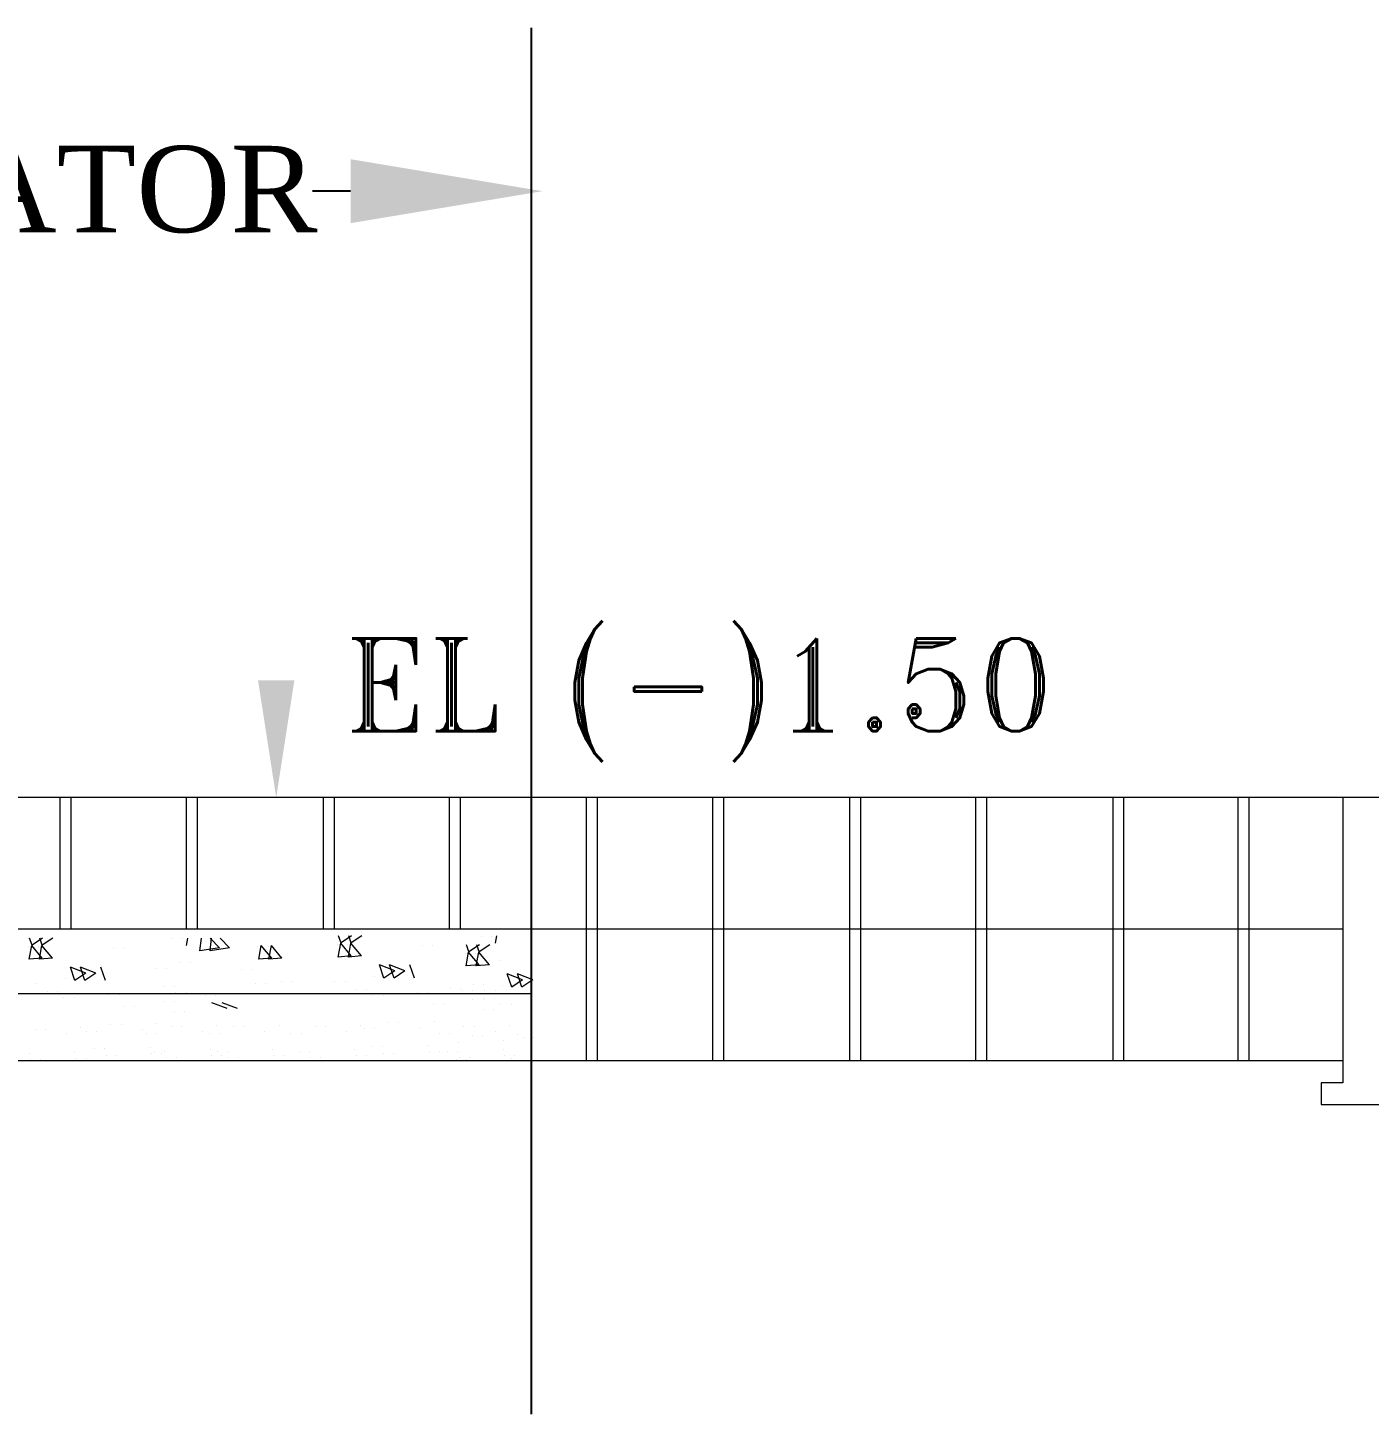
# Model space of a CAD drawing. Extents: x -298162 to 1078160, y -513173 to -216568.
# Drawn here: x 587788 to 590846, y -253135 to -249974 of the extents above; entities that cross this region are included whole.
import ezdxf

# ---------------------------------------------------------------- set-up
doc = ezdxf.new("R2010")
doc.units = 0
doc.header["$MEASUREMENT"] = 0
doc.linetypes.add('CENTER', pattern=[2, 1.25, -0.25, 0.25, -0.25])
doc.layers.get('0').update_dxf_attribs({"linetype": 'CONTINUOUS'})
doc.layers.add('LINE', color=7, linetype='CONTINUOUS')
doc.layers.add('SLOPEEARTH', color=3, linetype='CONTINUOUS')
doc.styles.add('BIG', font='ROMANT.SHX')
doc.styles.get("Standard").update_dxf_attribs({"font": 'times.ttf', "height": 250})

msp = doc.modelspace()

# ---------------------------------------------------------------- linework, layer by layer
at = {"color": 0}
msp.add_line((588523.76, -250346.573), (588436.708, -250346.573), dxfattribs=at)
at = {"color": 0, "lineweight": 15}
for p, q in [((590786.218, -251728.849), (587086.218, -251728.849)), ((587861.218, -251728.849), (587861.218, -252028.849)), ((587886.218, -251728.849), (587886.218, -252028.849)), ((588148.732, -251728.849), (588148.732, -252028.849)), ((588173.732, -251728.849), (588173.732, -252028.849)), ((588461.218, -251728.849), (588461.218, -252028.849)), ((588486.218, -251728.849), (588486.218, -252028.849)), ((588748.732, -251728.849), (588748.732, -252028.849)), ((588773.732, -251728.849), (588773.732, -252028.849)), ((589061.218, -251728.849), (589061.218, -252028.849)), ((589086.218, -251728.849), (589086.218, -252028.849)), ((589348.732, -251728.849), (589348.732, -252028.849)), ((589373.732, -251728.849), (589373.732, -252028.849)), ((589661.218, -251728.849), (589661.218, -252028.849)), ((589686.218, -251728.849), (589686.218, -252028.849)), ((589948.732, -251728.849), (589948.732, -252028.849)), ((589973.732, -251728.849), (589973.732, -252028.849)), ((590261.218, -251728.849), (590261.218, -252028.849)), ((590286.218, -251728.849), (590286.218, -252028.849)), ((590546.457, -251728.849), (590546.457, -252028.849)), ((590571.457, -251728.849), (590571.457, -252028.849)), ((590911.012, -251728.849), (590779.107, -251728.849)), ((590786.218, -251728.849), (590786.218, -252328.849)), ((590786.218, -251728.849), (590786.218, -252378.849)), ((590786.218, -252028.849), (587086.218, -252028.849)), ((589061.218, -252028.849), (589061.218, -252328.849)), ((589086.218, -252028.849), (589086.218, -252328.849)), ((589348.732, -252028.849), (589348.732, -252328.849)), ((589373.732, -252028.849), (589373.732, -252328.849)), ((589661.218, -252028.849), (589661.218, -252328.849)), ((589686.218, -252028.849), (589686.218, -252328.849)), ((589948.732, -252028.849), (589948.732, -252328.849)), ((589973.732, -252028.849), (589973.732, -252328.849)), ((590261.218, -252028.849), (590261.218, -252328.849)), ((590286.218, -252028.849), (590286.218, -252328.849)), ((590546.457, -252028.849), (590546.457, -252328.849)), ((590571.457, -252028.849), (590571.457, -252328.849)), ((587797.532, -252065.48), (587792.07, -252049.202)), ((587821.635, -252049.202), (587797.522, -252065.466)), ((587820.783, -252065.48), (587815.321, -252049.202)), ((587844.887, -252049.202), (587820.774, -252065.466)), ((588116.713, -252050.802), (588116.713, -252050.802)), ((588139.965, -252050.802), (588139.965, -252050.802)), ((588149.709, -252066.12), (588152.829, -252049.202)), ((588180.23, -252078.33), (588183.619, -252049.202)), ((588224.689, -252071.423), (588203.368, -252049.202)), ((588203.482, -252078.33), (588206.871, -252049.202)), ((588247.941, -252071.423), (588226.62, -252049.202)), ((588502.036, -252060.339), (588496.574, -252044.061)), ((588526.14, -252044.061), (588502.027, -252060.326)), ((588525.288, -252060.339), (588519.826, -252044.061)), ((588549.392, -252044.061), (588525.279, -252060.326)), ((588821.218, -252045.662), (588821.218, -252045.662)), ((588844.469, -252045.662), (588844.469, -252045.662)), ((588854.213, -252060.979), (588857.334, -252044.061)), ((587789.234, -252069.203), (587789.234, -252069.203)), ((587791.079, -252097.496), (587796.86, -252066.155)), ((587820.956, -252094.867), (587796.851, -252066.14)), ((587812.486, -252069.203), (587812.486, -252069.203)), ((587814.33, -252097.496), (587820.112, -252066.155)), ((587844.207, -252094.867), (587820.103, -252066.14)), ((587983.537, -252071.186), (587983.537, -252071.186)), ((588006.789, -252071.186), (588006.789, -252071.186)), ((588224.689, -252071.423), (588180.221, -252078.32)), ((588247.941, -252071.423), (588203.473, -252078.32)), ((588312.397, -252069.203), (588312.397, -252069.203)), ((588314.242, -252097.496), (588320.023, -252066.155)), ((588344.119, -252094.867), (588320.014, -252066.14)), ((588335.649, -252069.203), (588335.649, -252069.203)), ((588337.494, -252097.496), (588343.275, -252066.155)), ((588367.37, -252094.867), (588343.266, -252066.14)), ((588493.738, -252064.063), (588493.738, -252064.063)), ((588525.46, -252089.726), (588495.574, -252092.341)), ((588495.583, -252092.356), (588501.364, -252061.014)), ((588525.46, -252089.726), (588501.355, -252061)), ((588516.99, -252064.063), (588516.99, -252064.063)), ((588548.712, -252089.726), (588518.826, -252092.341)), ((588518.835, -252092.356), (588524.616, -252061.014)), ((588548.712, -252089.726), (588524.607, -252061)), ((588688.041, -252066.046), (588688.041, -252066.046)), ((588711.293, -252066.046), (588711.293, -252066.046)), ((588785.349, -252084.416), (588785.349, -252084.416)), ((588787.194, -252112.709), (588792.975, -252081.367)), ((588793.647, -252080.693), (588788.185, -252064.414)), ((588817.071, -252110.079), (588792.966, -252081.353)), ((588817.751, -252064.414), (588793.638, -252080.679)), ((588808.601, -252084.416), (588808.601, -252084.416)), ((588810.446, -252112.709), (588816.227, -252081.367)), ((588816.899, -252080.693), (588811.437, -252064.414)), ((588840.323, -252110.079), (588816.218, -252081.353)), ((588841.002, -252064.414), (588816.89, -252080.679)), ((587820.956, -252094.867), (587791.07, -252097.481)), ((587844.207, -252094.867), (587814.322, -252097.481)), ((587919.876, -252128.778), (587884.866, -252115.339)), ((587895.014, -252145.569), (587884.875, -252115.354)), ((587943.127, -252128.778), (587908.118, -252115.339)), ((587918.265, -252145.569), (587908.127, -252115.354)), ((587964.769, -252145.569), (587954.631, -252115.354)), ((588080.827, -252119.256), (588080.827, -252119.256)), ((588104.079, -252119.256), (588104.079, -252119.256)), ((588136.471, -252104.793), (588136.471, -252104.793)), ((588159.723, -252104.793), (588159.723, -252104.793)), ((588275.13, -252121.239), (588275.13, -252121.239)), ((588298.382, -252121.239), (588298.382, -252121.239)), ((588344.119, -252094.867), (588314.233, -252097.481)), ((588367.37, -252094.867), (588337.485, -252097.481)), ((588624.38, -252123.638), (588589.371, -252110.199)), ((588599.518, -252140.428), (588589.38, -252110.214)), ((588624.38, -252123.638), (588599.509, -252140.414)), ((588647.632, -252123.638), (588612.622, -252110.199)), ((588622.77, -252140.428), (588612.632, -252110.214)), ((588647.632, -252123.638), (588622.761, -252140.414)), ((588669.273, -252140.428), (588659.135, -252110.214)), ((588785.331, -252114.115), (588785.331, -252114.115)), ((588817.071, -252110.079), (588787.185, -252112.694)), ((588808.583, -252114.115), (588808.583, -252114.115)), ((588840.323, -252110.079), (588810.437, -252112.694)), ((588840.975, -252099.653), (588840.975, -252099.653)), ((588864.227, -252099.653), (588864.227, -252099.653)), ((587806.721, -252153.065), (587806.721, -252153.065)), ((587873.001, -252142.281), (587873.001, -252142.281)), ((587919.876, -252128.778), (587895.005, -252145.554)), ((587896.253, -252142.281), (587896.253, -252142.281)), ((587943.127, -252128.778), (587918.256, -252145.554)), ((588306.632, -252153.065), (588306.632, -252153.065)), ((588329.884, -252153.065), (588329.884, -252153.065)), ((588366.209, -252148.431), (588366.209, -252148.431)), ((588389.461, -252148.431), (588389.461, -252148.431)), ((588487.973, -252147.924), (588487.973, -252147.924)), ((588511.225, -252147.924), (588511.225, -252147.924)), ((588577.505, -252137.141), (588577.505, -252137.141)), ((588600.757, -252137.141), (588600.757, -252137.141)), ((588803.803, -252154.569), (588803.803, -252154.569)), ((588827.054, -252154.569), (588827.054, -252154.569)), ((588915.991, -252143.991), (588880.982, -252130.552)), ((588891.129, -252160.781), (588880.991, -252130.567)), ((588915.991, -252143.991), (588891.12, -252160.767)), ((588939.243, -252143.991), (588904.233, -252130.552)), ((588914.381, -252160.781), (588904.242, -252130.567)), ((588939.243, -252143.991), (588914.372, -252160.767)), ((588936.218, -252176.364), (587086.218, -252176.364)), ((587832.387, -252170.986), (587832.387, -252170.986)), ((587855.639, -252170.986), (587855.639, -252170.986)), ((587870.24, -252185.24), (587870.24, -252185.24)), ((587893.492, -252185.24), (587893.492, -252185.24)), ((587972.835, -252177.995), (587972.835, -252177.995)), ((587996.087, -252177.995), (587996.087, -252177.995)), ((588099.298, -252159.709), (588099.298, -252159.709)), ((588122.55, -252159.709), (588122.55, -252159.709)), ((588125.554, -252174.291), (588125.554, -252174.291)), ((588148.806, -252174.291), (588148.806, -252174.291)), ((588192.589, -252178.987), (588192.589, -252178.987)), ((588215.841, -252178.987), (588215.841, -252178.987)), ((588536.891, -252165.846), (588536.891, -252165.846)), ((588560.143, -252165.846), (588560.143, -252165.846)), ((588574.744, -252180.1), (588574.744, -252180.1)), ((588597.996, -252180.1), (588597.996, -252180.1)), ((588677.339, -252172.855), (588677.339, -252172.855)), ((588700.591, -252172.855), (588700.591, -252172.855)), ((588752.183, -252163.644), (588752.183, -252163.644)), ((588775.435, -252163.644), (588775.435, -252163.644)), ((588779.584, -252168.277), (588779.584, -252168.277)), ((588802.836, -252168.277), (588802.836, -252168.277)), ((588828.502, -252186.199), (588828.502, -252186.199)), ((588830.059, -252169.15), (588830.059, -252169.15)), ((588851.754, -252186.199), (588851.754, -252186.199)), ((588853.311, -252169.15), (588853.311, -252169.15)), ((588869.116, -252157.494), (588869.116, -252157.494)), ((588892.368, -252157.494), (588892.368, -252157.494)), ((588008.256, -252204.805), (588008.256, -252204.805)), ((588031.508, -252204.805), (588031.508, -252204.805)), ((588098.005, -252194.474), (588098.005, -252194.474)), ((588121.257, -252194.474), (588121.257, -252194.474)), ((588122.793, -252217.249), (588122.793, -252217.249)), ((588146.045, -252217.249), (588146.045, -252217.249)), ((588242.505, -252209.956), (588207.496, -252196.517)), ((588265.757, -252209.956), (588230.747, -252196.517)), ((588712.76, -252199.665), (588712.76, -252199.665)), ((588736.012, -252199.665), (588736.012, -252199.665)), ((588802.509, -252189.334), (588802.509, -252189.334)), ((588825.761, -252189.334), (588825.761, -252189.334)), ((588827.297, -252212.109), (588827.297, -252212.109)), ((588850.549, -252212.109), (588850.549, -252212.109)), ((588866.355, -252200.453), (588866.355, -252200.453)), ((588889.607, -252200.453), (588889.607, -252200.453)), ((587977.165, -252246.744), (587977.165, -252246.744)), ((588000.417, -252246.744), (588000.417, -252246.744)), ((588080.826, -252243.401), (588080.826, -252243.401)), ((588218.25, -252248.304), (588218.25, -252248.304)), ((588360.582, -252248.304), (588360.582, -252248.304)), ((588547.087, -252248.304), (588547.087, -252248.304)), ((588610.299, -252241.841), (588610.299, -252241.841)), ((588633.55, -252241.841), (588633.55, -252241.841)), ((588713.959, -252238.498), (588713.959, -252238.498)), ((588885.74, -252248.304), (588885.74, -252248.304)), ((587805.384, -252256.55), (587805.384, -252256.55)), ((587828.636, -252256.55), (587828.636, -252256.55)), ((587876.653, -252267.67), (587876.653, -252267.67)), ((587909.045, -252253.207), (587909.045, -252253.207)), ((587921.521, -252261.206), (587921.521, -252261.206)), ((587944.773, -252261.206), (587944.773, -252261.206)), ((588048.433, -252257.864), (588048.433, -252257.864)), ((588058.945, -252266.109), (588058.945, -252266.109)), ((588082.197, -252266.109), (588082.197, -252266.109)), ((588114.589, -252251.647), (588114.589, -252251.647)), ((588137.841, -252251.647), (588137.841, -252251.647)), ((588185.858, -252262.767), (588185.858, -252262.767)), ((588201.278, -252266.109), (588201.278, -252266.109)), ((588224.529, -252266.109), (588224.529, -252266.109)), ((588256.922, -252251.647), (588256.922, -252251.647)), ((588280.173, -252251.647), (588280.173, -252251.647)), ((588328.19, -252262.767), (588328.19, -252262.767)), ((588387.782, -252266.109), (588387.782, -252266.109)), ((588411.034, -252266.109), (588411.034, -252266.109)), ((588443.426, -252251.647), (588443.426, -252251.647)), ((588466.678, -252251.647), (588466.678, -252251.647)), ((588514.694, -252262.767), (588514.694, -252262.767)), ((588554.654, -252256.303), (588554.654, -252256.303)), ((588577.906, -252256.303), (588577.906, -252256.303)), ((588681.567, -252252.961), (588681.567, -252252.961)), ((588726.435, -252266.109), (588726.435, -252266.109)), ((588749.687, -252266.109), (588749.687, -252266.109)), ((588782.079, -252251.647), (588782.079, -252251.647)), ((588801.5, -252271.763), (588801.5, -252271.763)), ((588805.331, -252251.647), (588805.331, -252251.647)), ((588824.751, -252271.763), (588824.751, -252271.763)), ((588853.347, -252262.767), (588853.347, -252262.767)), ((588905.16, -252268.42), (588905.16, -252268.42)), ((588917.636, -252276.419), (588917.636, -252276.419)), ((588940.888, -252276.419), (588940.888, -252276.419)), ((587791.464, -252311.465), (587791.464, -252311.465)), ((587895.124, -252308.123), (587895.124, -252308.123)), ((587939.992, -252301.659), (587939.992, -252301.659)), ((587963.244, -252301.659), (587963.244, -252301.659)), ((588066.905, -252298.317), (588066.905, -252298.317)), ((588069.909, -252312.899), (588069.909, -252312.899)), ((588077.417, -252306.562), (588077.417, -252306.562)), ((588093.161, -252312.899), (588093.161, -252312.899)), ((588100.668, -252306.562), (588100.668, -252306.562)), ((588204.329, -252303.22), (588204.329, -252303.22)), ((588219.749, -252306.562), (588219.749, -252306.562)), ((588243.001, -252306.562), (588243.001, -252306.562)), ((588346.661, -252303.22), (588346.661, -252303.22)), ((588406.253, -252306.562), (588406.253, -252306.562)), ((588429.505, -252306.562), (588429.505, -252306.562)), ((588533.166, -252303.22), (588533.166, -252303.22)), ((588573.126, -252296.756), (588573.126, -252296.756)), ((588596.378, -252296.756), (588596.378, -252296.756)), ((588599.382, -252311.338), (588599.382, -252311.338)), ((588622.634, -252311.338), (588622.634, -252311.338)), ((588700.038, -252293.414), (588700.038, -252293.414)), ((588703.043, -252307.996), (588703.043, -252307.996)), ((588726.295, -252307.996), (588726.295, -252307.996)), ((588744.906, -252306.562), (588744.906, -252306.562)), ((588768.158, -252306.562), (588768.158, -252306.562)), ((588769.107, -252286.225), (588769.107, -252286.225)), ((588871.819, -252303.22), (588871.819, -252303.22)), ((588872.768, -252282.882), (588872.768, -252282.882)), ((588936.218, -252328.849), (587086.218, -252328.849)), ((587794.468, -252326.047), (587794.468, -252326.047)), ((587817.72, -252326.047), (587817.72, -252326.047)), ((587898.129, -252322.705), (587898.129, -252322.705)), ((587921.38, -252322.705), (587921.38, -252322.705)), ((587966.248, -252316.241), (587966.248, -252316.241)), ((587989.5, -252316.241), (587989.5, -252316.241)), ((588103.673, -252321.144), (588103.673, -252321.144)), ((588126.925, -252321.144), (588126.925, -252321.144)), ((588207.333, -252317.802), (588207.333, -252317.802)), ((588230.585, -252317.802), (588230.585, -252317.802)), ((588246.005, -252321.144), (588246.005, -252321.144)), ((588269.257, -252321.144), (588269.257, -252321.144)), ((588349.666, -252317.802), (588349.666, -252317.802)), ((588372.918, -252317.802), (588372.918, -252317.802)), ((588432.51, -252321.144), (588432.51, -252321.144)), ((588455.761, -252321.144), (588455.761, -252321.144)), ((588536.17, -252317.802), (588536.17, -252317.802)), ((588559.422, -252317.802), (588559.422, -252317.802)), ((588698.745, -252328.179), (588698.745, -252328.179)), ((588764.327, -252326.678), (588764.327, -252326.678)), ((588771.163, -252321.144), (588771.163, -252321.144)), ((588787.579, -252326.678), (588787.579, -252326.678)), ((588794.414, -252321.144), (588794.414, -252321.144)), ((588874.823, -252317.802), (588874.823, -252317.802)), ((588891.239, -252323.336), (588891.239, -252323.336)), ((588898.075, -252317.802), (588898.075, -252317.802)), ((588936.107, -252316.872), (588936.107, -252316.872)), ((590786.218, -252328.849), (588936.218, -252328.849)), ((590736.218, -252378.849), (590736.218, -252428.849)), ((590786.218, -252378.849), (590736.218, -252378.849)), ((590736.218, -252428.849), (591136.218, -252428.849))]:
    msp.add_line(p, q, dxfattribs=at)
at = {"color": 0}
msp.add_solid([(588523.76, -250419.49), (588523.76, -250273.657), (588961.26, -250346.573)], dxfattribs=at)
at = {"layer": 'LINE', "color": 0, "linetype": 'CENTER'}
msp.add_line((588936.218, -253134.6), (588936.218, -249973.964), dxfattribs=at)
at = {"layer": 'SLOPEEARTH', "color": 0}
msp.add_solid([(588312.803, -251461.756), (588395.597, -251461.756), (588354.2, -251728.849)], dxfattribs=at)

# ---------------------------------------------------------------- texts
at = {"color": 0, "lineweight": 15, "insert": (588509.566, -251647.627), "char_height": 211.266, "width": 2391.75273, "attachment_point": 7, "style": 'BIG'}
msp.add_mtext('EL (-)1.50', dxfattribs=at)
at = {"layer": 'LINE', "color": 0}
msp.add_text('OF REGULATOR', height=196.875, dxfattribs=at).set_placement((586193.331, -250440.022))

doc.saveas('drawing.dxf')
